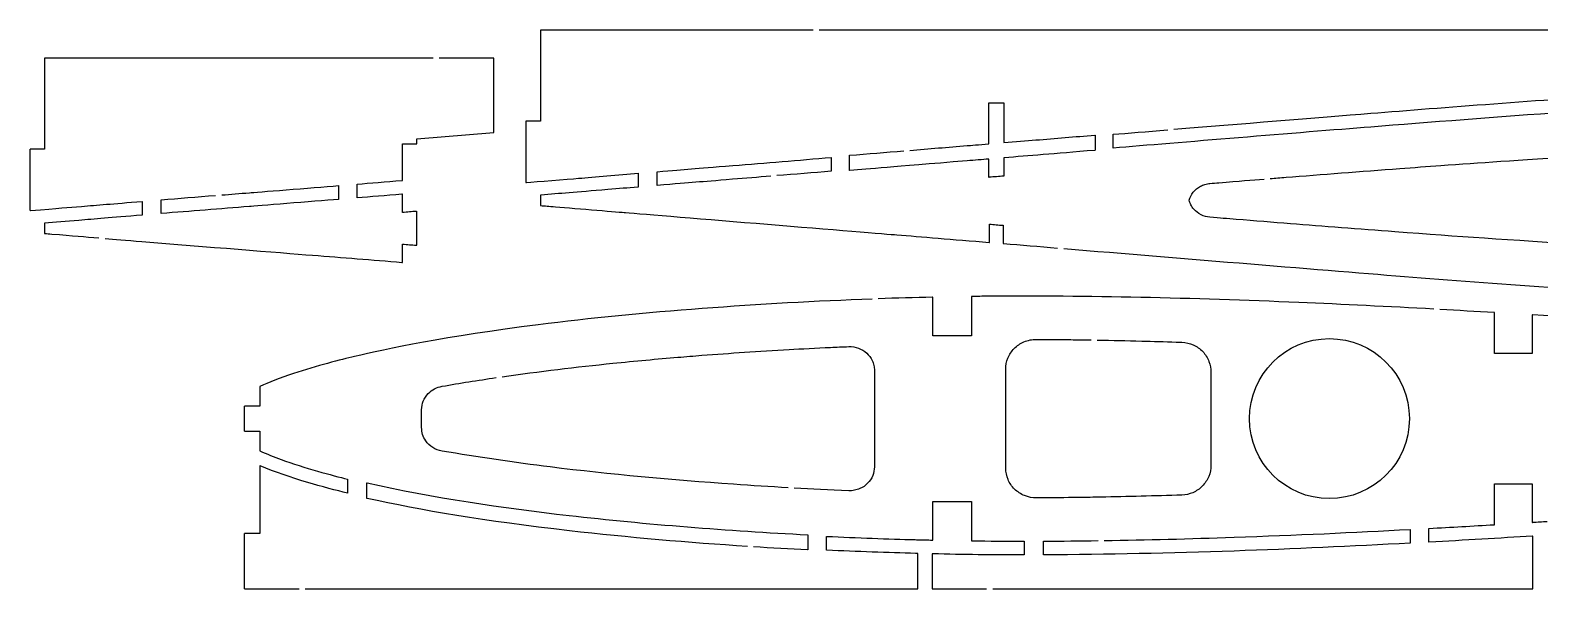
# Model space of a CAD drawing. Header units: millimetres. Extents: x -769 to 745, y -600 to 149.
# Drawn here: x -769.4 to -520.4, y -301.8 to -209.7 of the extents above; entities that cross this region are included whole.
import ezdxf

# ---------------------------------------------------------------- set-up
doc = ezdxf.new("R2010")
doc.units = ezdxf.units.MM
doc.header["$MEASUREMENT"] = 0

msp = doc.modelspace()

# ---------------------------------------------------------------- linework, layer by layer
for p, q in [((-685.25, -209.65), (-685.25, -224.65)), ((-640.24, -209.65), (-685.25, -209.65)), ((-490.24, -209.65), (-639.24, -209.65)), ((-702.94, -214.27), (-767.03, -214.27)), ((-767.03, -214.27), (-767.03, -229.27)), ((-692.94, -214.27), (-701.94, -214.27)), ((-692.94, -226.51), (-692.94, -214.27)), ((-611.28, -228.4), (-611.28, -221.65)), ((-611.28, -221.65), (-608.78, -221.65)), ((-608.78, -221.65), (-608.78, -228.19)), ((-705.64, -227.55), (-692.94, -226.51)), ((-685.25, -224.65), (-687.63, -224.65)), ((-687.63, -224.65), (-687.63, -234.78)), ((-708.02, -234.44), (-708.02, -228.39)), ((-708.02, -228.39), (-705.64, -228.39)), ((-705.64, -228.39), (-705.64, -227.55)), ((-593.75, -226.95), (-593.75, -229.46)), ((-590.75, -229.09), (-590.75, -226.82)), ((-767.03, -229.27), (-769.41, -229.27)), ((-769.41, -239.39), (-769.41, -229.27)), ((-637.28, -230.64), (-637.28, -232.91)), ((-634.28, -232.79), (-634.28, -230.28)), ((-611.28, -233.92), (-611.28, -230.91)), ((-608.78, -230.7), (-608.78, -233.71)), ((-669.13, -233.25), (-669.13, -235.52)), ((-666.01, -235.26), (-666.01, -232.99)), ((-718.57, -235.29), (-718.57, -237.56)), ((-715.45, -237.31), (-715.45, -235.04)), ((-750.91, -237.88), (-750.91, -240.15)), ((-747.79, -239.89), (-747.79, -237.62)), ((-708.02, -239.72), (-708.02, -236.71)), ((-685.25, -236.85), (-685.25, -238.57)), ((-767.03, -241.47), (-767.03, -243.18)), ((-705.64, -245.13), (-705.64, -239.52)), ((-611.16, -244.65), (-611.16, -241.64)), ((-608.9, -241.83), (-608.9, -244.84)), ((-708.02, -247.94), (-708.02, -244.93)), ((-620.52, -260.03), (-620.52, -253.68)), ((-614.13, -253.56), (-614.13, -260.05)), ((-527.88, -262.96), (-527.88, -256.23)), ((-521.65, -256.61), (-521.65, -262.96)), ((-614.13, -260.05), (-620.52, -260.03)), ((-521.65, -262.96), (-527.88, -262.96)), ((-630.15, -265.77), (-630.15, -281.65)), ((-608.49, -281.87), (-608.49, -265.56)), ((-574.64, -266.05), (-574.64, -281.37)), ((-731.54, -268.41), (-731.54, -271.65)), ((-731.54, -271.65), (-734.05, -271.65)), ((-734.05, -275.77), (-734.05, -271.65)), ((-704.84, -275.18), (-704.84, -272.25)), ((-734.05, -275.77), (-731.54, -275.77)), ((-731.54, -275.77), (-731.54, -279.01)), ((-731.54, -281.47), (-731.54, -292.65)), ((-717.05, -283.69), (-717.05, -286.01)), ((-713.9, -286.86), (-713.9, -284.3)), ((-527.88, -291.2), (-527.88, -284.46)), ((-527.88, -284.46), (-521.65, -284.46)), ((-521.65, -284.46), (-521.65, -290.82)), ((-620.52, -287.39), (-614.13, -287.37)), ((-620.52, -293.74), (-620.52, -287.39)), ((-614.13, -287.37), (-614.13, -293.86)), ((-731.54, -292.65), (-734.05, -292.65)), ((-734.05, -301.77), (-734.05, -292.65)), ((-641.11, -292.86), (-641.11, -295.37)), ((-638.03, -295.4), (-638.03, -293.13)), ((-541.8, -291.98), (-541.8, -294.25)), ((-538.68, -294.08), (-538.68, -291.82)), ((-521.53, -301.77), (-521.53, -293.08)), ((-622.97, -301.77), (-622.97, -295.95)), ((-620.64, -296.01), (-620.64, -301.77)), ((-605.43, -293.92), (-605.43, -296.19)), ((-602.26, -296.18), (-602.26, -293.91)), ((-734.05, -301.77), (-725.05, -301.77)), ((-724.05, -301.77), (-622.97, -301.77)), ((-620.64, -301.77), (-611.64, -301.77)), ((-610.64, -301.77), (-521.53, -301.77))]:
    msp.add_line(p, q)
msp.add_circle((-555.1, -273.71), 13.19)
for points, knots in [([(-580.78, -226), (-570.33, -225.14), (-556.82, -224.03), (-548.25, -223.35), (-536.34, -222.4), (-520.19, -221.16), (-506.11, -220.21)], [0.819929, 0.819929, 0.819929, 0.819929, 2.777743, 2.777743, 2.777743, 5.498241, 5.498241, 5.498241, 5.498241]), ([(-516.09, -223.17), (-527.3, -223.98), (-538.97, -224.88), (-548.25, -225.62), (-560.13, -226.56), (-580.4, -228.24), (-590.75, -229.09)], [1.20733, 1.20733, 1.20733, 1.20733, 4.344408, 4.344408, 4.344408, 8.358091, 8.358091, 8.358091, 8.358091]), ([(-624.31, -229.47), (-621.17, -229.21), (-618.02, -228.95), (-614.88, -228.69), (-614.25, -228.64), (-612.91, -228.53), (-611.28, -228.4)], [1.055024, 1.055024, 1.055024, 1.055024, 2.001265, 2.001265, 2.001265, 2.189623, 2.189623, 2.189623, 2.189623]), ([(-608.78, -228.19), (-606.98, -228.04), (-605.09, -227.89), (-603.55, -227.76), (-600.3, -227.49), (-597.06, -227.22), (-593.82, -226.96), (-593.79, -226.96), (-593.77, -226.95), (-593.75, -226.95)], [2.2799903, 2.2799903, 2.2799903, 2.2799903, 2.4674336, 2.4674336, 2.4674336, 2.8606644, 2.8606644, 2.8606644, 2.8632889, 2.8632889, 2.8632889, 2.8632889]), ([(-666.01, -232.99), (-660.67, -232.55), (-660.38, -232.53), (-653.49, -231.97), (-648.08, -231.53), (-642.68, -231.09), (-637.28, -230.64)], [0.030292, 0.030292, 0.030292, 0.030292, 1.69477, 1.69477, 1.69477, 2.999859, 2.999859, 2.999859, 2.999859]), ([(-634.28, -230.28), (-634.26, -230.28), (-634.24, -230.28), (-634.22, -230.27), (-631.25, -230.03), (-628.28, -229.79), (-625.31, -229.55)], [0.0550237, 0.0550237, 0.0550237, 0.0550237, 0.0605544, 0.0605544, 0.0605544, 0.9550241, 0.9550241, 0.9550241, 0.9550241]), ([(-611.28, -230.91), (-612.4, -231), (-613.58, -231.1), (-614.88, -231.2), (-627.68, -232.25), (-630.78, -232.5), (-634.21, -232.78), (-634.23, -232.78), (-634.26, -232.78), (-634.28, -232.79)], [2.765799, 2.765799, 2.765799, 2.765799, 3.31059, 3.31059, 3.31059, 8.66678, 8.66678, 8.66678, 8.700479, 8.700479, 8.700479, 8.700479]), ([(-593.75, -229.46), (-593.77, -229.46), (-593.79, -229.46), (-593.81, -229.47), (-600.74, -230.04), (-604.55, -230.35), (-608.78, -230.7)], [0.130483, 0.130483, 0.130483, 0.130483, 0.136326, 0.136326, 0.136326, 2.343027, 2.343027, 2.343027, 2.343027]), ([(-564.85, -234.12), (-564.04, -234.06), (-563.2, -233.99), (-562.25, -233.91), (-556.53, -233.46), (-549.89, -232.94), (-543.48, -232.46), (-541.23, -232.29), (-538.93, -232.13), (-536.74, -231.97), (-530.11, -231.49), (-524.76, -231.12), (-513.1, -230.41), (-503.49, -229.82), (-498.52, -229.54), (-492.37, -229.22)], [1.765973, 1.765973, 1.765973, 1.765973, 2.183597, 2.183597, 2.183597, 4.71939, 4.71939, 4.71939, 5.607481, 5.607481, 5.607481, 8.294806, 8.294806, 8.294806, 10.50741, 10.50741, 10.50741, 10.50741]), ([(-687.63, -234.78), (-687.61, -234.78), (-687.59, -234.78), (-687.56, -234.77), (-685.93, -234.64), (-680.84, -234.23), (-678.94, -234.07), (-676.35, -233.86), (-672.36, -233.52), (-669.13, -233.25)], [0.0129512, 0.0129512, 0.0129512, 0.0129512, 0.0140524, 0.0140524, 0.0140524, 0.0972361, 0.0972361, 0.0972361, 0.2104295, 0.2104295, 0.2104295, 0.2104295]), ([(-647.24, -233.73), (-649.34, -233.9), (-651.44, -234.07), (-653.54, -234.24), (-659.43, -234.72), (-659.64, -234.74), (-666.01, -235.26)], [1.089913, 1.089913, 1.089913, 1.089913, 1.721409, 1.721409, 1.721409, 3.494067, 3.494067, 3.494067, 3.494067]), ([(-608.78, -233.71), (-608.8, -233.71), (-608.82, -233.71), (-608.83, -233.72), (-609.61, -233.78), (-610.4, -233.84), (-611.21, -233.91), (-611.24, -233.91), (-611.26, -233.92), (-611.28, -233.92)], [8.60247634, 8.60247634, 8.60247634, 8.60247634, 8.60422904, 8.60422904, 8.60422904, 8.67824646, 8.67824646, 8.67824646, 8.68021795, 8.68021795, 8.68021795, 8.68021795]), ([(-737.82, -236.82), (-736.35, -236.71), (-734.83, -236.59), (-733.24, -236.46), (-732.27, -236.38), (-722.89, -235.64), (-718.57, -235.29)], [1.0263051, 1.0263051, 1.0263051, 1.0263051, 1.4275816, 1.4275816, 1.4275816, 1.6734334, 1.6734334, 1.6734334, 1.6734334]), ([(-715.45, -235.04), (-713.37, -234.87), (-710.77, -234.66), (-708.07, -234.44), (-708.06, -234.44), (-708.04, -234.44), (-708.02, -234.44)], [0.1322326, 0.1322326, 0.1322326, 0.1322326, 0.6741197, 0.6741197, 0.6741197, 0.6778145, 0.6778145, 0.6778145, 0.6778145]), ([(-669.13, -235.52), (-670.98, -235.68), (-672.21, -235.78), (-674.13, -235.94), (-679.57, -236.39), (-681.93, -236.58), (-685.19, -236.85), (-685.21, -236.85), (-685.23, -236.85), (-685.25, -236.85)], [0.037518, 0.037518, 0.037518, 0.037518, 0.619207, 0.619207, 0.619207, 2.269477, 2.269477, 2.269477, 2.27876, 2.27876, 2.27876, 2.27876]), ([(-578.26, -237.71), (-578.12, -237.23), (-577.88, -236.78), (-577.56, -236.38), (-577.24, -235.98), (-576.84, -235.65), (-576.39, -235.4), (-576.15, -235.27), (-575.89, -235.16), (-575.63, -235.08), (-575.36, -235), (-575.09, -234.95), (-574.81, -234.93)], [0.0018169, 0.0018169, 0.0018169, 0.0018169, 0.1562543, 0.1562543, 0.1562543, 0.3125199, 0.3125199, 0.3125199, 0.3968123, 0.3968123, 0.3968123, 0.4811056, 0.4811056, 0.4811056, 0.4811056]), ([(-574.81, -234.93), (-574.32, -234.89), (-573.82, -234.85), (-573.32, -234.81), (-569.95, -234.53), (-567.89, -234.37), (-565.84, -234.2)], [0.36682, 0.36682, 0.36682, 0.36682, 0.525539, 0.525539, 0.525539, 1.59309, 1.59309, 1.59309, 1.59309]), ([(-769.41, -239.39), (-769.39, -239.39), (-769.36, -239.39), (-769.34, -239.38), (-764.51, -239), (-763.24, -238.9), (-760.97, -238.71), (-758.3, -238.49), (-755.92, -238.29), (-750.91, -237.88)], [0.044581, 0.044581, 0.044581, 0.044581, 0.051405, 0.051405, 0.051405, 1.578984, 1.578984, 1.578984, 3.367503, 3.367503, 3.367503, 3.367503]), ([(-718.57, -237.56), (-722.64, -237.88), (-732.28, -238.65), (-733.25, -238.73), (-738.1, -239.11), (-742.94, -239.5), (-747.79, -239.89)], [0.036726, 0.036726, 0.036726, 0.036726, 1.147727, 1.147727, 1.147727, 6.681257, 6.681257, 6.681257, 6.681257]), ([(-708.02, -236.71), (-708.04, -236.71), (-708.06, -236.71), (-708.08, -236.71), (-710.76, -236.93), (-713.34, -237.14), (-715.45, -237.31)], [0.3301138, 0.3301138, 0.3301138, 0.3301138, 0.3311435, 0.3311435, 0.3311435, 0.4584243, 0.4584243, 0.4584243, 0.4584243]), ([(-685.25, -238.57), (-685.23, -238.58), (-685.21, -238.58), (-685.19, -238.58), (-684.57, -238.63), (-683.83, -238.69), (-682.77, -238.78), (-679.18, -239.07), (-671.98, -239.67), (-671.21, -239.73), (-665.41, -240.21), (-629.43, -243.15), (-626.45, -243.4), (-622.53, -243.72), (-617.27, -244.15), (-611.22, -244.65), (-611.2, -244.65), (-611.18, -244.65), (-611.16, -244.65)], [0.351444, 0.351444, 0.351444, 0.351444, 0.357981, 0.357981, 0.357981, 0.579312, 0.579312, 0.579312, 1.326927, 1.326927, 1.326927, 6.948461, 6.948461, 6.948461, 14.334254, 14.334254, 14.334254, 14.360675, 14.360675, 14.360675, 14.360675]), ([(-574.81, -240.5), (-575.32, -240.46), (-575.82, -240.32), (-576.28, -240.08), (-576.74, -239.85), (-577.14, -239.53), (-577.48, -239.14), (-577.66, -238.93), (-577.82, -238.7), (-577.95, -238.46), (-578.08, -238.22), (-578.18, -237.97), (-578.26, -237.71)], [0, 0, 0, 0, 0.1562767, 0.1562767, 0.1562767, 0.3125492, 0.3125492, 0.3125492, 0.3968284, 0.3968284, 0.3968284, 0.4792897, 0.4792897, 0.4792897, 0.4792897]), ([(-750.91, -240.15), (-756.31, -240.59), (-758.73, -240.8), (-761.37, -241.01), (-763.49, -241.19), (-765.4, -241.34), (-766.97, -241.46), (-766.99, -241.47), (-767.01, -241.47), (-767.03, -241.47)], [0.01814, 0.01814, 0.01814, 0.01814, 1.664461, 1.664461, 1.664461, 2.991904, 2.991904, 2.991904, 3.007513, 3.007513, 3.007513, 3.007513]), ([(-705.64, -239.52), (-705.66, -239.52), (-705.68, -239.53), (-705.7, -239.53), (-705.72, -239.53), (-705.74, -239.53), (-705.76, -239.53), (-706.42, -239.59), (-707.18, -239.65), (-708.02, -239.72)], [1.1070936, 1.1070936, 1.1070936, 1.1070936, 1.1116361, 1.1116361, 1.1116361, 1.115913, 1.115913, 1.115913, 1.252863, 1.252863, 1.252863, 1.252863]), ([(-502.35, -245.66), (-505.07, -245.51), (-507.99, -245.33), (-511.35, -245.13), (-526.97, -244.18), (-533.18, -243.73), (-544.33, -242.9), (-550.17, -242.47), (-556.24, -241.99), (-561.51, -241.57), (-564.49, -241.34), (-567.35, -241.1), (-570.46, -240.85), (-571.18, -240.79), (-571.91, -240.73), (-572.63, -240.68), (-573.13, -240.64), (-574, -240.56), (-574.81, -240.5)], [1.505956, 1.505956, 1.505956, 1.505956, 2.335977, 2.335977, 2.335977, 6.187379, 6.187379, 6.187379, 8.203694, 8.203694, 8.203694, 9.340886, 9.340886, 9.340886, 9.60644, 9.60644, 9.60644, 9.786782, 9.786782, 9.786782, 9.786782]), ([(-767.03, -243.18), (-767.01, -243.18), (-766.99, -243.18), (-766.97, -243.19), (-766.64, -243.21), (-766.27, -243.24), (-765.85, -243.27), (-762.28, -243.56), (-760.42, -243.71), (-758.06, -243.91)], [0.2752055, 0.2752055, 0.2752055, 0.2752055, 0.2793959, 0.2793959, 0.2793959, 0.3549019, 0.3549019, 0.3549019, 0.9991823, 0.9991823, 0.9991823, 0.9991823]), ([(-757.06, -243.99), (-755.5, -244.12), (-753.64, -244.28), (-750.97, -244.5), (-740.74, -245.34), (-728.3, -246.32), (-722.83, -246.76), (-717.91, -247.14), (-713, -247.54), (-708.08, -247.94), (-708.06, -247.94), (-708.04, -247.94), (-708.02, -247.94)], [1.086541, 1.086541, 1.086541, 1.086541, 1.480188, 1.480188, 1.480188, 2.986004, 2.986004, 2.986004, 4.338581, 4.338581, 4.338581, 4.34453, 4.34453, 4.34453, 4.34453]), ([(-708.02, -244.93), (-707.18, -245), (-706.42, -245.06), (-705.76, -245.12), (-705.74, -245.12), (-705.72, -245.12), (-705.7, -245.12), (-705.68, -245.12), (-705.66, -245.13), (-705.64, -245.13)], [0.8986334, 0.8986334, 0.8986334, 0.8986334, 1.1232388, 1.1232388, 1.1232388, 1.1302532, 1.1302532, 1.1302532, 1.1377031, 1.1377031, 1.1377031, 1.1377031]), ([(-608.9, -244.84), (-608.88, -244.84), (-608.86, -244.84), (-608.84, -244.84), (-606, -245.07), (-603.02, -245.32), (-599.93, -245.58)], [15.265976, 15.265976, 15.265976, 15.265976, 15.287688, 15.287688, 15.287688, 18.644919, 18.644919, 18.644919, 18.644919]), ([(-598.93, -245.66), (-579.16, -247.29), (-555.62, -249.24), (-541.36, -250.36), (-526.3, -251.53), (-509.06, -252.82), (-491.97, -253.87), (-488.21, -254.1), (-483.43, -254.39), (-477.92, -254.68), (-477.9, -254.69), (-477.88, -254.69), (-477.86, -254.69)], [19.004958, 19.004958, 19.004958, 19.004958, 40.359362, 40.359362, 40.359362, 62.90902, 62.90902, 62.90902, 67.875262, 67.875262, 67.875262, 67.894273, 67.894273, 67.894273, 67.894273]), ([(-620.52, -253.68), (-620.54, -253.68), (-620.56, -253.68), (-620.59, -253.68), (-623.52, -253.75), (-626.5, -253.84), (-629.52, -253.95)], [20.7997148, 20.7997148, 20.7997148, 20.7997148, 20.8036252, 20.8036252, 20.8036252, 21.3628989, 21.3628989, 21.3628989, 21.3628989]), ([(-537.87, -255.65), (-545.31, -255.24), (-552.8, -254.87), (-560.17, -254.56), (-577.53, -253.84), (-595.22, -253.39), (-611.44, -253.53), (-612.31, -253.54), (-613.19, -253.55), (-614.08, -253.56), (-614.1, -253.56), (-614.11, -253.56), (-614.13, -253.56)], [15.581577, 15.581577, 15.581577, 15.581577, 16.960973, 16.960973, 16.960973, 20.208677, 20.208677, 20.208677, 20.383034, 20.383034, 20.383034, 20.386923, 20.386923, 20.386923, 20.386923]), ([(-630.52, -253.99), (-648.9, -254.68), (-668.56, -256.08), (-685.59, -258.23), (-700.81, -260.16), (-710.77, -262.24), (-715.9, -263.46), (-718.15, -263.99), (-722.14, -265.01), (-725.99, -266.29), (-728.24, -267.03), (-730.05, -267.74), (-731.51, -268.4), (-731.52, -268.4), (-731.53, -268.41), (-731.54, -268.41)], [21.424489, 21.424489, 21.424489, 21.424489, 24.817825, 24.817825, 24.817825, 27.851089, 27.851089, 27.851089, 29.175195, 29.175195, 29.175195, 29.945791, 29.945791, 29.945791, 29.952007, 29.952007, 29.952007, 29.952007]), ([(-527.88, -256.23), (-527.9, -256.23), (-527.92, -256.23), (-527.94, -256.22), (-530.9, -256.05), (-533.88, -255.87), (-536.87, -255.71)], [14.9625005, 14.9625005, 14.9625005, 14.9625005, 14.9660176, 14.9660176, 14.9660176, 15.5198973, 15.5198973, 15.5198973, 15.5198973]), ([(-476.89, -259.77), (-482.64, -259.33), (-488.4, -258.9), (-494.15, -258.48), (-502.78, -257.86), (-512.05, -257.21), (-521.59, -256.61), (-521.61, -256.61), (-521.63, -256.61), (-521.65, -256.61)], [11.560226, 11.560226, 11.560226, 11.560226, 12.763737, 12.763737, 12.763737, 14.5678, 14.5678, 14.5678, 14.571818, 14.571818, 14.571818, 14.571818]), ([(-608.49, -265.56), (-608.49, -264.93), (-608.37, -264.31), (-608.13, -263.73), (-607.89, -263.14), (-607.54, -262.61), (-607.09, -262.16), (-606.64, -261.69), (-606.1, -261.32), (-605.5, -261.06), (-605.17, -260.92), (-604.83, -260.81), (-604.48, -260.74), (-604.13, -260.67), (-603.78, -260.63), (-603.42, -260.64)], [0, 0, 0, 0, 0.190783, 0.190783, 0.190783, 0.3834233, 0.3834233, 0.3834233, 0.5807783, 0.5807783, 0.5807783, 0.6887722, 0.6887722, 0.6887722, 0.7970445, 0.7970445, 0.7970445, 0.7970445]), ([(-603.42, -260.64), (-602.01, -260.64), (-600.6, -260.65), (-599.19, -260.67), (-598.53, -260.68), (-597.9, -260.69), (-597.36, -260.69), (-596.31, -260.71), (-595.34, -260.72), (-594.42, -260.74)], [0.4990255, 0.4990255, 0.4990255, 0.4990255, 0.901122, 0.901122, 0.901122, 1.089297, 1.089297, 1.089297, 1.4525993, 1.4525993, 1.4525993, 1.4525993]), ([(-593.42, -260.76), (-590.84, -260.8), (-588.6, -260.85), (-586.07, -260.92), (-584.17, -260.97), (-582.27, -261.02), (-580.37, -261.08), (-580.05, -261.09), (-579.74, -261.1), (-579.42, -261.11)], [1.586941, 1.586941, 1.586941, 1.586941, 2.647652, 2.647652, 2.647652, 3.440655, 3.440655, 3.440655, 3.572682, 3.572682, 3.572682, 3.572682]), ([(-579.42, -261.11), (-578.78, -261.14), (-578.15, -261.28), (-577.56, -261.55), (-576.97, -261.81), (-576.44, -262.18), (-576, -262.65), (-575.56, -263.12), (-575.21, -263.67), (-574.98, -264.27), (-574.76, -264.84), (-574.64, -265.44), (-574.64, -266.05)], [0, 0, 0, 0, 0.1953224, 0.1953224, 0.1953224, 0.3906565, 0.3906565, 0.3906565, 0.5859985, 0.5859985, 0.5859985, 0.7714776, 0.7714776, 0.7714776, 0.7714776]), ([(-691.58, -266.81), (-685.48, -265.93), (-679.28, -265.19), (-673.29, -264.58), (-669.7, -264.21), (-665.9, -263.87), (-662.6, -263.59), (-661.25, -263.48), (-659.95, -263.37), (-658.63, -263.27), (-653.96, -262.91), (-649.32, -262.6), (-644.22, -262.31), (-642.17, -262.2), (-639.78, -262.07), (-637.4, -261.96), (-636.41, -261.92), (-635.39, -261.87), (-634.38, -261.83)], [1.316529, 1.316529, 1.316529, 1.316529, 3.094838, 3.094838, 3.094838, 4.159263, 4.159263, 4.159263, 4.594308, 4.594308, 4.594308, 6.130037, 6.130037, 6.130037, 6.749042, 6.749042, 6.749042, 7.008998, 7.008998, 7.008998, 7.008998]), ([(-634.38, -261.83), (-633.84, -261.81), (-633.3, -261.89), (-632.79, -262.07), (-632.29, -262.26), (-631.82, -262.53), (-631.43, -262.89), (-631.05, -263.25), (-630.73, -263.67), (-630.51, -264.14), (-630.39, -264.4), (-630.3, -264.66), (-630.24, -264.94), (-630.18, -265.21), (-630.15, -265.49), (-630.15, -265.77)], [0, 0, 0, 0, 0.1643852, 0.1643852, 0.1643852, 0.3272168, 0.3272168, 0.3272168, 0.4858957, 0.4858957, 0.4858957, 0.571893, 0.571893, 0.571893, 0.6576603, 0.6576603, 0.6576603, 0.6576603]), ([(-704.84, -272.25), (-704.84, -271.75), (-704.75, -271.27), (-704.56, -270.82), (-704.37, -270.35), (-704.09, -269.93), (-703.74, -269.57), (-703.44, -269.26), (-703.09, -269), (-702.7, -268.79), (-702.31, -268.59), (-701.89, -268.45), (-701.46, -268.37)], [0, 0, 0, 0, 0.149589, 0.149589, 0.149589, 0.3026023, 0.3026023, 0.3026023, 0.4346368, 0.4346368, 0.4346368, 0.5681653, 0.5681653, 0.5681653, 0.5681653]), ([(-701.46, -279.05), (-702.01, -278.96), (-702.54, -278.76), (-703.01, -278.46), (-703.46, -278.17), (-703.85, -277.8), (-704.15, -277.36), (-704.38, -277.04), (-704.55, -276.69), (-704.67, -276.32), (-704.78, -275.95), (-704.84, -275.57), (-704.84, -275.18)], [0, 0, 0, 0, 0.1696435, 0.1696435, 0.1696435, 0.3326505, 0.3326505, 0.3326505, 0.4512866, 0.4512866, 0.4512866, 0.5690993, 0.5690993, 0.5690993, 0.5690993]), ([(-731.54, -279.01), (-731.53, -279.02), (-731.52, -279.02), (-731.51, -279.03), (-730.37, -279.55), (-729.2, -280), (-728.02, -280.44), (-724.22, -281.84), (-719.52, -283.08), (-717.05, -283.69)], [0.333573, 0.333573, 0.333573, 0.333573, 0.337432, 0.337432, 0.337432, 0.712121, 0.712121, 0.712121, 1.927959, 1.927959, 1.927959, 1.927959]), ([(-644.37, -285.11), (-647.39, -284.94), (-650.32, -284.75), (-653.38, -284.54), (-663.62, -283.83), (-673.7, -282.91), (-683.62, -281.68), (-689.51, -280.95), (-695.58, -280.08), (-701.46, -279.05)], [1.539853, 1.539853, 1.539853, 1.539853, 2.573639, 2.573639, 2.573639, 6.038333, 6.038333, 6.038333, 8.098201, 8.098201, 8.098201, 8.098201]), ([(-574.64, -281.37), (-574.64, -282.02), (-574.77, -282.65), (-575.01, -283.25), (-575.26, -283.85), (-575.62, -284.39), (-576.07, -284.84), (-576.52, -285.3), (-577.06, -285.67), (-577.65, -285.92), (-578.21, -286.16), (-578.81, -286.29), (-579.42, -286.31)], [0, 0, 0, 0, 0.1953365, 0.1953365, 0.1953365, 0.3906788, 0.3906788, 0.3906788, 0.5860185, 0.5860185, 0.5860185, 0.7714784, 0.7714784, 0.7714784, 0.7714784]), ([(-717.05, -286.01), (-720.72, -285.12), (-726.6, -283.53), (-731.46, -281.51), (-731.49, -281.5), (-731.52, -281.49), (-731.54, -281.47)], [0.010472, 0.010472, 0.010472, 0.010472, 1.133527, 1.133527, 1.133527, 1.139907, 1.139907, 1.139907, 1.139907]), ([(-630.15, -281.65), (-630.15, -282.15), (-630.25, -282.65), (-630.44, -283.11), (-630.63, -283.58), (-630.91, -284.01), (-631.27, -284.38), (-631.63, -284.75), (-632.07, -285.05), (-632.55, -285.26), (-632.84, -285.38), (-633.14, -285.47), (-633.44, -285.53), (-633.75, -285.59), (-634.06, -285.61), (-634.38, -285.6)], [0, 0, 0, 0, 0.1525614, 0.1525614, 0.1525614, 0.3075051, 0.3075051, 0.3075051, 0.4667403, 0.4667403, 0.4667403, 0.5618042, 0.5618042, 0.5618042, 0.6570188, 0.6570188, 0.6570188, 0.6570188]), ([(-603.42, -286.79), (-604.09, -286.79), (-604.76, -286.67), (-605.39, -286.41), (-606, -286.16), (-606.56, -285.79), (-607.04, -285.33), (-607.5, -284.88), (-607.86, -284.34), (-608.11, -283.74), (-608.36, -283.15), (-608.49, -282.51), (-608.49, -281.87)], [0, 0, 0, 0, 0.2047768, 0.2047768, 0.2047768, 0.4062705, 0.4062705, 0.4062705, 0.6024256, 0.6024256, 0.6024256, 0.7983617, 0.7983617, 0.7983617, 0.7983617]), ([(-713.9, -284.3), (-713.88, -284.31), (-713.85, -284.31), (-713.83, -284.32), (-703, -286.73), (-691.38, -288.44), (-680.53, -289.68), (-667.85, -291.13), (-654.26, -292.19), (-641.17, -292.86), (-641.15, -292.86), (-641.13, -292.86), (-641.11, -292.86)], [-0.005286, -0.005286, -0.005286, -0.005286, 0.002197, 0.002197, 0.002197, 3.33219, 3.33219, 3.33219, 7.227173, 7.227173, 7.227173, 7.232818, 7.232818, 7.232818, 7.232818]), ([(-579.42, -286.31), (-583.92, -286.46), (-588.4, -286.58), (-592.84, -286.66), (-593.99, -286.68), (-595.14, -286.7), (-596.29, -286.72), (-596.41, -286.72), (-596.5, -286.72), (-596.61, -286.72), (-598.64, -286.75), (-600.66, -286.78), (-602.68, -286.79), (-602.93, -286.79), (-603.17, -286.79), (-603.42, -286.79)], [0.461599, 0.461599, 0.461599, 0.461599, 1.721778, 1.721778, 1.721778, 2.048691, 2.048691, 2.048691, 2.08172, 2.08172, 2.08172, 2.655472, 2.655472, 2.655472, 2.725123, 2.725123, 2.725123, 2.725123]), ([(-651.09, -294.79), (-660.78, -294.17), (-670.65, -293.32), (-680.47, -292.2), (-694.42, -290.61), (-704.95, -288.83), (-713.85, -286.87), (-713.87, -286.86), (-713.89, -286.86), (-713.9, -286.86)], [1.009984, 1.009984, 1.009984, 1.009984, 3.869784, 3.869784, 3.869784, 7.931983, 7.931983, 7.931983, 7.939142, 7.939142, 7.939142, 7.939142]), ([(-538.68, -291.82), (-535.01, -291.62), (-531.45, -291.41), (-527.94, -291.2), (-527.92, -291.2), (-527.9, -291.2), (-527.88, -291.2)], [0.28353, 0.28353, 0.28353, 0.28353, 1.401396, 1.401396, 1.401396, 1.407383, 1.407383, 1.407383, 1.407383]), ([(-521.65, -290.82), (-521.63, -290.82), (-521.61, -290.81), (-521.59, -290.81), (-520.79, -290.76), (-520, -290.71), (-519.2, -290.66)], [2.0739606, 2.0739606, 2.0739606, 2.0739606, 2.0808156, 2.0808156, 2.0808156, 2.337308, 2.337308, 2.337308, 2.337308]), ([(-638.03, -293.13), (-633, -293.37), (-627.85, -293.55), (-623.42, -293.67), (-623.29, -293.67), (-623.16, -293.68), (-623.03, -293.68)], [0.031518, 0.031518, 0.031518, 0.031518, 1.539501, 1.539501, 1.539501, 1.584075, 1.584075, 1.584075, 1.584075]), ([(-623.03, -293.68), (-622.19, -293.7), (-621.38, -293.72), (-620.59, -293.74), (-620.56, -293.74), (-620.54, -293.74), (-620.52, -293.74)], [1.5840751, 1.5840751, 1.5840751, 1.5840751, 1.8697206, 1.8697206, 1.8697206, 1.877065, 1.877065, 1.877065, 1.877065]), ([(-592.26, -293.81), (-585.21, -293.71), (-578.22, -293.52), (-570.84, -293.27), (-560.66, -292.92), (-551.08, -292.48), (-541.8, -291.98)], [1.070874, 1.070874, 1.070874, 1.070874, 3.233611, 3.233611, 3.233611, 6.218241, 6.218241, 6.218241, 6.218241]), ([(-521.53, -293.08), (-521.55, -293.08), (-521.57, -293.08), (-521.59, -293.08), (-527.08, -293.42), (-532.77, -293.76), (-538.68, -294.08)], [2.096219, 2.096219, 2.096219, 2.096219, 2.101474, 2.101474, 2.101474, 3.459381, 3.459381, 3.459381, 3.459381]), ([(-641.11, -295.37), (-641.13, -295.37), (-641.15, -295.37), (-641.17, -295.37), (-644.12, -295.22), (-647.1, -295.05), (-650.1, -294.86)], [0.0196502, 0.0196502, 0.0196502, 0.0196502, 0.0259617, 0.0259617, 0.0259617, 0.911688, 0.911688, 0.911688, 0.911688]), ([(-622.97, -295.95), (-622.98, -295.95), (-623, -295.95), (-623.02, -295.95), (-623.14, -295.95), (-623.26, -295.94), (-623.38, -295.94), (-627.82, -295.82), (-633.04, -295.64), (-638.03, -295.4)], [1.895228, 1.895228, 1.895228, 1.895228, 1.900975, 1.900975, 1.900975, 1.935951, 1.935951, 1.935951, 3.240968, 3.240968, 3.240968, 3.240968]), ([(-605.43, -296.19), (-610.72, -296.19), (-615.37, -296.14), (-620.58, -296.01), (-620.6, -296.01), (-620.62, -296.01), (-620.64, -296.01)], [0.057035, 0.057035, 0.057035, 0.057035, 1.65591, 1.65591, 1.65591, 1.66219, 1.66219, 1.66219, 1.66219]), ([(-614.13, -293.86), (-614.11, -293.86), (-614.1, -293.87), (-614.08, -293.87), (-611.25, -293.9), (-608.45, -293.92), (-605.43, -293.92)], [2.67235, 2.67235, 2.67235, 2.67235, 2.679908, 2.679908, 2.679908, 3.763793, 3.763793, 3.763793, 3.763793]), ([(-541.8, -294.25), (-551.39, -294.76), (-560.96, -295.2), (-570.84, -295.54), (-581.24, -295.89), (-591.7, -296.13), (-602.26, -296.18)], [0.277513, 0.277513, 0.277513, 0.277513, 3.160094, 3.160094, 3.160094, 6.194015, 6.194015, 6.194015, 6.194015])]:
    msp.add_open_spline(points, degree=3, knots=knots)
for points in [[(-590.75, -226.82), (-588.35, -226.63), (-585.25, -226.37), (-581.78, -226.08)], [(-637.28, -232.91), (-640.27, -233.16), (-643.26, -233.4), (-646.25, -233.64)], [(-747.79, -237.62), (-744.89, -237.39), (-741.96, -237.15), (-738.82, -236.9)], [(-611.16, -241.64), (-610.48, -241.7), (-609.72, -241.76), (-608.9, -241.83)], [(-701.46, -268.37), (-698.55, -267.86), (-695.57, -267.39), (-692.57, -266.95)], [(-634.38, -285.6), (-637.69, -285.46), (-640.47, -285.32), (-643.37, -285.16)], [(-602.26, -293.91), (-599.22, -293.9), (-596.23, -293.87), (-593.26, -293.83)]]:
    msp.add_open_spline(points, degree=3)

doc.saveas('drawing.dxf')
